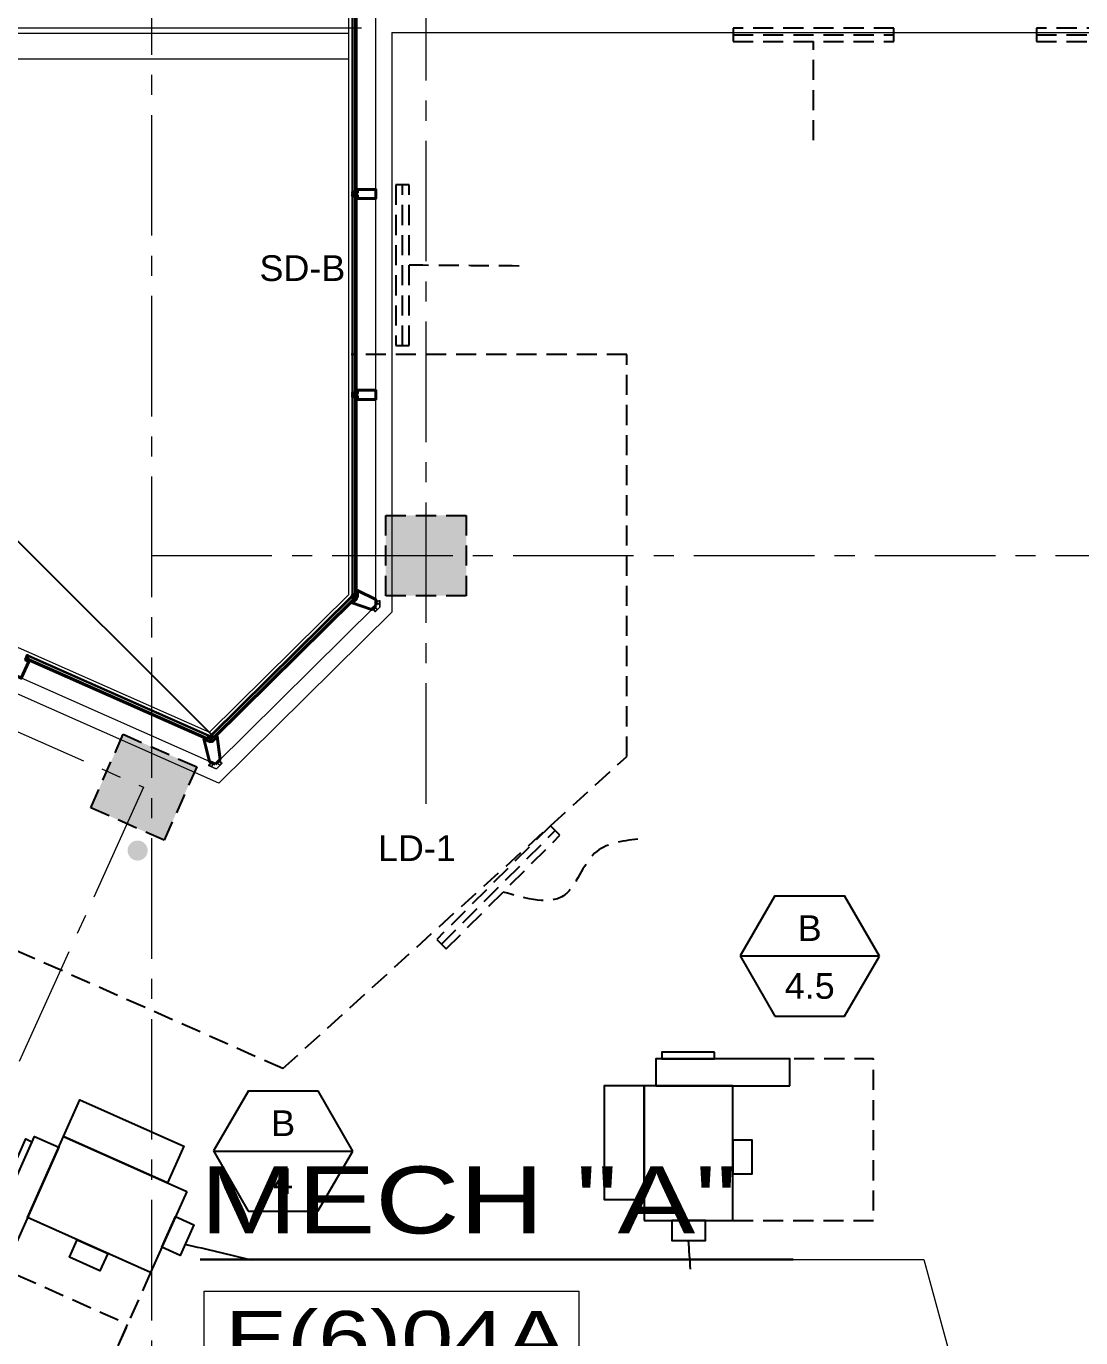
# Model space of a CAD drawing. Header units: inches. Extents: x -26012 to 27, y -11337 to 2082.
# Drawn here: x -23978.4 to -23663.5, y 1140.5 to 1532.2 of the extents above; entities that cross this region are included whole.
import ezdxf
from ezdxf.enums import TextEntityAlignment as Align

# ---------------------------------------------------------------- set-up
doc = ezdxf.new("R2010")
doc.units = ezdxf.units.IN
doc.header["$LTSCALE"] = 48
doc.header["$MEASUREMENT"] = 0
for name, pattern in [('A_Column Grid$0$CENTER2', [1.125, 0.75, -0.125, 0.125, -0.125]), ('HIDDEN2', [0.1875, 0.125, -0.0625]), ('NB - 13th_Penthouse_plan$0$HIDDEN2', [0.1875, 0.125, -0.0625])]:
    doc.linetypes.add(name, pattern=pattern)
for name, color, linetype in [('A106$0$A-ANNO-PATT-1-12', 8, 'Continuous'), ('A106$0$A-AREA-IDEN', 8, 'Continuous'), ('A106$0$A-CLNG-RAIL', 8, 'Continuous'), ('A106$0$A-FLOR-AWNG', 8, 'Continuous'), ('A106$0$A-FLOR-SLAB', 8, 'Continuous'), ('A106$0$A-GLAZ', 8, 'Continuous'), ('A106$0$A-GLAZ-CRNA', 8, 'Continuous'), ('A106$0$A-ROOF-LEAD-3-12', 8, 'Continuous'), ('A106$0$A-SLAB-PLENUM', 8, 'Continuous'), ('A106$0$A-TERR-BELOW', 8, 'Continuous'), ('A605$0$A-ANNO-PATT-1-12', 8, 'Continuous'), ('A605$0$A-FLOR-SLAB', 8, 'Continuous'), ('A_Column Grid$0$A-GRID-GRD1-12', 8, 'A_Column Grid$0$CENTER2'), ('A_Column Grid$0$A-GRID-GRD1-15', 8, 'A_Column Grid$0$CENTER2'), ('M-HVAC-anno', 6, 'Continuous'), ('M-HVAC-blck', 6, 'Continuous'), ('M-HVAC-clrn', 1, 'HIDDEN2'), ('M-HVAC-eqpm-fptd', 94, 'Continuous'), ('M-HVAC-Flex', 5, 'Continuous'), ('M-HVAC-FUTR', 4, 'HIDDEN2'), ('M-HVAC-supp', 93, 'Continuous'), ('M-HVAC-Term-Supp', 92, 'Continuous'), ('M-HVAC-TEXT', 6, 'Continuous'), ('NB - 13th_Penthouse_plan$0$STCCOLS2', 1, 'NB - 13th_Penthouse_plan$0$HIDDEN2'), ('NB - 13th_Penthouse_plan$0$STDROPS', 1, 'NB - 13th_Penthouse_plan$0$HIDDEN2'), ('XREF', 8, 'Continuous')]:
    doc.layers.add(name, color=color, linetype=linetype)
doc.styles.add('A106$0$Arial', font='arial.ttf', dxfattribs={"height": 0.076839})
doc.styles.add('A106$0$style-Arial', font='arial.ttf')
doc.styles.add('M08', font='arial.ttf', dxfattribs={"height": 7.68})

# ---------------------------------------------------------------- blocks, each defined once
blk = doc.blocks.new('*U535')
at = {"layer": 'A106$0$A-GLAZ', "linetype": 'Continuous', "lineweight": 40}
blk.add_line((-2.06, -0.38), (-3.5, -0.38), dxfattribs=at)
at = {"layer": 'A106$0$A-GLAZ', "linetype": 'Continuous', "lineweight": 40, "extrusion": (0, 0, -1)}
blk.add_arc((3.63, -0.5), 0.177, 135, 225, dxfattribs=at)
at = {"layer": 'A106$0$A-GLAZ-CRNA', "linetype": 'Continuous', "lineweight": 40}
for p, q in [((-2.25, 0.62), (-3.5, 0.62)), ((-2.25, -0.63), (-3.5, -0.63))]:
    blk.add_line(p, q, dxfattribs=at)
at = {"layer": 'A106$0$A-GLAZ-CRNA', "linetype": 'Continuous', "lineweight": 40, "flags": 128}
for points in [[(-2.91, 0), (-2.91, 0.25), (-3.5, 0.25), (-3.5, 0.37), (-2, 0.37), (-2, 1.37), (3.5, 1.38), (3.5, 0)], [(-2.91, 0), (-2.91, -0.25), (-3.5, -0.25), (-3.5, -0.38), (-2, -0.38), (-2, -1.38), (3.5, -1.37), (3.5, 0)]]:
    blk.add_lwpolyline(points, dxfattribs=at)
at = {"layer": 'A106$0$A-GLAZ-CRNA', "linetype": 'Continuous', "lineweight": 40, "extrusion": (0, 0, -1)}
for centre in [(3.62, 0.5), (3.62, -0.5)]:
    blk.add_arc(centre, 0.177, 135, 225, dxfattribs=at)
blk = doc.blocks.new('*U558')
at = {"layer": 'A106$0$A-CLNG-RAIL', "linetype": 'Continuous', "lineweight": 13}
for p, q in [((-0.35, 0.81), (-0.5, 0.48)), ((-0.5, 0.48), (-0.4, 0.43)), ((-0.44, 0.49), (-0.42, 0.54)), ((-0.39, 0.47), (-0.44, 0.49)), ((-0.42, 0.54), (-0.15, 0.42)), ((-0.4, 0.59), (-0.31, 0.79)), ((-0.06, 0.43), (-0.4, 0.59)), ((-0.4, 0.43), (-0.39, 0.47)), ((-0.31, 0.79), (-0.35, 0.81)), ((-0.22, 0.4), (-0.24, 0.36)), ((-0.24, 0.36), (0.37, 0.09)), ((-0.17, 0.37), (-0.22, 0.4)), ((-0.15, 0.42), (-0.17, 0.37)), ((0.03, 0.64), (-0.06, 0.43)), ((-0.05, 0.34), (-0.01, 0.43)), ((0.67, 0.02), (-0.05, 0.34)), ((-0.01, 0.43), (0.02, 0.41)), ((0.02, 0.41), (0.04, 0.54)), ((0.07, 0.62), (0.03, 0.64)), ((0.04, 0.54), (0.07, 0.62)), ((0.37, 0.09), (0.05, -0.62)), ((0.08, -0.68), (0.41, 0.07)), ((0.41, 0.07), (0.5, 0.03)), ((0.5, 0.03), (0.48, 0)), ((0.48, 0), (0.61, -0.02)), ((0.76, 0.22), (0.67, 0.12)), ((0.67, 0.12), (0.7, 0.11)), ((0.7, 0.11), (0.67, 0.02)), ((0.69, -0.05), (0.83, 0.28)), ((0.79, 0.3), (0.76, 0.22)), ((0.83, 0.28), (0.79, 0.3)), ((-0.78, -0.15), (-0.83, -0.28)), ((-0.83, -0.28), (0.08, -0.68)), ((-0.68, -0.19), (-0.78, -0.15)), ((-0.77, -0.25), (-0.75, -0.21)), ((-0.5, -0.37), (-0.77, -0.25)), ((-0.75, -0.21), (-0.7, -0.23)), ((-0.7, -0.23), (-0.68, -0.19)), ((-0.52, -0.27), (-0.53, -0.3)), ((-0.53, -0.3), (-0.48, -0.33)), ((-0.42, -0.31), (-0.52, -0.27)), ((-0.48, -0.33), (-0.5, -0.37)), ((-0.46, -0.39), (-0.42, -0.31)), ((0.05, -0.62), (-0.46, -0.39)), ((0.61, -0.02), (0.69, -0.05))]:
    blk.add_line(p, q, dxfattribs=at)
at = {"layer": 'A106$0$A-CLNG-RAIL', "lineweight": 13, "flags": 128}
for points in [[(-0.38, 0.5), (-0.21, 0.42)], [(-0.24, 0.42), (-0.26, 0.37), (-0.28, 0.3), (-0.32, 0.1)], [(-0.71, -0.24), (-0.54, -0.32)], [(-0.56, -0.3), (-0.53, -0.25), (-0.5, -0.19), (-0.38, -0.03)]]:
    blk.add_lwpolyline(points, dxfattribs=at)
at = {"layer": 'A106$0$A-CLNG-RAIL', "lineweight": 13}
for points in [[(-0.69, -0.25), (-0.66, -0.21), (-0.65, -0.16), (-0.66, -0.08), (-0.66, -0.05), (-0.66, 0.09)], [(-0.66, -0.26), (-0.65, -0.23), (-0.62, -0.18), (-0.62, -0.1), (-0.62, -0.06), (-0.61, 0.07)], [(-0.64, -0.28), (-0.63, -0.26), (-0.6, -0.23), (-0.58, -0.14), (-0.58, -0.09), (-0.54, 0.04)], [(-0.62, -0.29), (-0.56, -0.19), (-0.55, -0.13), (-0.53, -0.11), (-0.48, 0.01)], [(-0.36, 0.48), (-0.37, 0.43), (-0.41, 0.4), (-0.47, 0.34), (-0.5, 0.33), (-0.6, 0.23)], [(-0.34, 0.47), (-0.35, 0.44), (-0.37, 0.39), (-0.43, 0.33), (-0.46, 0.31), (-0.55, 0.21)], [(-0.31, 0.46), (-0.31, 0.45), (-0.33, 0.4), (-0.37, 0.33), (-0.41, 0.29), (-0.48, 0.18)], [(-0.29, 0.46), (-0.32, 0.35), (-0.36, 0.29), (-0.37, 0.27), (-0.42, 0.15)], [(-0.26, 0.43), (-0.28, 0.38), (-0.31, 0.32), (-0.32, 0.28), (-0.32, 0.25), (-0.35, 0.12)], [(-0.58, -0.29), (-0.56, -0.24), (-0.53, -0.18), (-0.5, -0.14), (-0.49, -0.12), (-0.41, -0.01)]]:
    blk.add_open_spline(points, degree=3, dxfattribs=at)
blk = doc.blocks.new('*U559')
at = {"layer": 'A106$0$A-CLNG-RAIL', "linetype": 'Continuous', "lineweight": 13}
for p, q in [((-0.88, -0.03), (-0.84, 0)), ((-0.84, 0), (-0.79, -0.06)), ((-0.63, -0.21), (-0.07, 0.34)), ((0.1, 0.42), (-0.38, -0.04)), ((-0.29, 0.55), (-0.25, 0.59)), ((-0.23, 0.49), (-0.29, 0.55)), ((-0.25, 0.59), (-0.1, 0.43)), ((-0.16, 0.38), (-0.23, 0.49)), ((-0.14, 0.41), (-0.16, 0.38)), ((-0.07, 0.34), (-0.14, 0.41)), ((-0.1, 0.43), (0.17, 0.69)), ((0.2, 0.65), (-0.01, 0.44)), ((-0.01, 0.44), (0.03, 0.41)), ((0.01, 0.85), (0.04, 0.88)), ((0.17, 0.69), (0.01, 0.85)), ((0.03, 0.41), (0.07, 0.45)), ((0.04, 0.88), (0.3, 0.62)), ((0.07, 0.45), (0.1, 0.42)), ((0.88, 0.03), (0.17, -0.67)), ((0.24, 0.62), (0.2, 0.65)), ((0.2, 0.58), (0.24, 0.62)), ((0.22, 0.55), (0.2, 0.58)), ((0.3, 0.62), (0.22, 0.55)), ((0.6, -0.17), (0.81, 0.04)), ((0.71, 0.06), (0.78, 0.13)), ((0.73, 0.03), (0.71, 0.06)), ((0.78, 0.07), (0.73, 0.03)), ((0.78, 0.13), (0.88, 0.03)), ((0.81, 0.04), (0.78, 0.07)), ((-0.63, -0.29), (-0.88, -0.03)), ((-0.79, -0.06), (-0.67, -0.12)), ((-0.67, -0.12), (-0.7, -0.15)), ((-0.7, -0.15), (-0.63, -0.21)), ((-0.57, -0.23), (-0.63, -0.29)), ((-0.45, -0.17), (-0.57, -0.23)), ((-0.41, -0.08), (-0.48, -0.15)), ((-0.48, -0.15), (-0.45, -0.17)), ((0.17, -0.67), (-0.41, -0.08)), ((-0.38, -0.04), (0.17, -0.6)), ((0.17, -0.6), (0.57, -0.2)), ((0.5, -0.14), (0.58, -0.07)), ((0.57, -0.2), (0.5, -0.14)), ((0.61, -0.09), (0.56, -0.14)), ((0.56, -0.14), (0.6, -0.17)), ((0.58, -0.07), (0.61, -0.09))]:
    blk.add_line(p, q, dxfattribs=at)
at = {"layer": 'A106$0$A-CLNG-RAIL', "lineweight": 13, "flags": 128}
for points in [[(0.18, 0.6), (0.05, 0.47)], [(0.08, 0.48), (0.11, 0.43), (0.16, 0.38), (0.26, 0.21)], [(0.63, -0.08), (0.58, -0.05), (0.53, 0), (0.36, 0.1)], [(0.75, 0.02), (0.62, -0.11)]]:
    blk.add_lwpolyline(points, dxfattribs=at)
at = {"layer": 'A106$0$A-CLNG-RAIL', "lineweight": 13}
for points in [[(0.09, 0.49), (0.13, 0.46), (0.17, 0.41), (0.2, 0.37), (0.21, 0.35), (0.29, 0.24)], [(0.11, 0.53), (0.18, 0.44), (0.23, 0.4), (0.25, 0.38), (0.34, 0.29)], [(0.12, 0.54), (0.14, 0.53), (0.16, 0.49), (0.23, 0.44), (0.28, 0.42), (0.39, 0.34)], [(0.15, 0.56), (0.17, 0.53), (0.21, 0.49), (0.28, 0.46), (0.32, 0.45), (0.44, 0.39)], [(0.17, 0.58), (0.2, 0.54), (0.24, 0.51), (0.32, 0.49), (0.35, 0.48), (0.48, 0.43)], [(0.64, -0.06), (0.61, -0.03), (0.56, 0.02), (0.52, 0.04), (0.5, 0.06), (0.39, 0.13)], [(0.68, -0.05), (0.59, 0.02), (0.56, 0.08), (0.53, 0.09), (0.44, 0.18)], [(0.69, -0.03), (0.68, -0.02), (0.65, 0), (0.59, 0.08), (0.57, 0.12), (0.49, 0.23)], [(0.71, -0.01), (0.68, 0.02), (0.65, 0.06), (0.62, 0.13), (0.61, 0.16), (0.55, 0.28)], [(0.73, 0.01), (0.69, 0.04), (0.67, 0.08), (0.64, 0.16), (0.64, 0.19), (0.58, 0.32)]]:
    blk.add_open_spline(points, degree=3, dxfattribs=at)
blk = doc.blocks.new('*U560')
at = {"layer": 'A106$0$A-CLNG-RAIL', "linetype": 'Continuous', "lineweight": 13}
for p, q in [((-0.43, 0.1), (-0.69, -0.16)), ((-0.66, -0.2), (-0.44, 0.01)), ((-0.55, 0.29), (-0.58, 0.26)), ((-0.58, 0.26), (-0.43, 0.1)), ((-0.49, 0.23), (-0.55, 0.29)), ((-0.38, 0.17), (-0.49, 0.23)), ((-0.44, 0.01), (-0.41, -0.02)), ((-0.42, -0.09), (0.05, 0.37)), ((-0.4, 0.14), (-0.38, 0.17)), ((-0.34, 0.08), (-0.4, 0.14)), ((0.22, 0.63), (-0.34, 0.08)), ((0.04, 0.88), (0.01, 0.84)), ((0.01, 0.84), (0.07, 0.79)), ((0.3, 0.62), (0.04, 0.88)), ((0.05, 0.37), (0.59, -0.18)), ((0.07, 0.79), (0.13, 0.67)), ((0.08, 0.41), (0.15, 0.48)), ((0.67, -0.18), (0.08, 0.41)), ((0.13, 0.67), (0.15, 0.7)), ((0.15, 0.7), (0.22, 0.63)), ((0.15, 0.48), (0.18, 0.45)), ((0.18, 0.45), (0.24, 0.56)), ((0.24, 0.56), (0.3, 0.62)), ((-0.85, 0), (-0.88, -0.04)), ((-0.88, -0.04), (-0.63, -0.29)), ((-0.69, -0.16), (-0.85, 0)), ((-0.62, -0.23), (-0.66, -0.2)), ((-0.63, -0.29), (-0.55, -0.22)), ((-0.58, -0.19), (-0.62, -0.23)), ((-0.55, -0.22), (-0.58, -0.19)), ((-0.41, -0.02), (-0.45, -0.06)), ((-0.45, -0.06), (-0.42, -0.09)), ((-0.07, -0.71), (-0.14, -0.78)), ((-0.14, -0.78), (-0.04, -0.88)), ((-0.08, -0.78), (-0.04, -0.73)), ((-0.05, -0.81), (-0.08, -0.78)), ((-0.04, -0.73), (-0.07, -0.71)), ((0.17, -0.6), (-0.05, -0.81)), ((-0.04, -0.88), (0.67, -0.18)), ((0.13, -0.51), (0.06, -0.58)), ((0.06, -0.58), (0.09, -0.61)), ((0.09, -0.61), (0.13, -0.57)), ((0.2, -0.57), (0.13, -0.51)), ((0.13, -0.57), (0.17, -0.6)), ((0.59, -0.18), (0.2, -0.57))]:
    blk.add_line(p, q, dxfattribs=at)
at = {"layer": 'A106$0$A-CLNG-RAIL', "lineweight": 13, "flags": 128}
for points in [[(-0.6, -0.17), (-0.47, -0.04)], [(-0.48, -0.07), (-0.44, -0.1), (-0.38, -0.15), (-0.21, -0.26)], [(0.07, -0.63), (0.04, -0.59), (-0.01, -0.53), (-0.11, -0.36)], [(-0.03, -0.75), (0.1, -0.62)]]:
    blk.add_lwpolyline(points, dxfattribs=at)
at = {"layer": 'A106$0$A-CLNG-RAIL', "lineweight": 13}
for points in [[(-0.58, -0.16), (-0.54, -0.19), (-0.52, -0.24), (-0.49, -0.31), (-0.49, -0.34), (-0.43, -0.47)], [(-0.56, -0.14), (-0.53, -0.17), (-0.5, -0.21), (-0.47, -0.28), (-0.46, -0.31), (-0.4, -0.44)], [(-0.54, -0.12), (-0.53, -0.13), (-0.5, -0.16), (-0.44, -0.23), (-0.42, -0.28), (-0.34, -0.38)], [(-0.53, -0.1), (-0.44, -0.17), (-0.41, -0.23), (-0.39, -0.24), (-0.29, -0.33)], [(-0.5, -0.09), (-0.46, -0.13), (-0.41, -0.17), (-0.37, -0.19), (-0.35, -0.21), (-0.24, -0.29)], [(-0.02, -0.73), (-0.05, -0.69), (-0.09, -0.67), (-0.17, -0.64), (-0.2, -0.63), (-0.33, -0.58)], [(0, -0.71), (-0.02, -0.68), (-0.06, -0.64), (-0.13, -0.61), (-0.17, -0.6), (-0.29, -0.54)], [(0.03, -0.69), (0.01, -0.68), (-0.01, -0.65), (-0.08, -0.59), (-0.13, -0.57), (-0.24, -0.49)], [(0.04, -0.68), (-0.03, -0.59), (-0.08, -0.55), (-0.1, -0.53), (-0.19, -0.44)], [(0.06, -0.65), (0.02, -0.61), (-0.02, -0.56), (-0.05, -0.52), (-0.06, -0.5), (-0.14, -0.39)]]:
    blk.add_open_spline(points, degree=3, dxfattribs=at)
blk = doc.blocks.new('*U532')
at = {"layer": 'A106$0$A-CLNG-RAIL', "linetype": 'Continuous', "lineweight": 13}
for p, q in [((-0.59, 0.61), (-0.59, 0.65)), ((-0.59, 0.65), (-0.23, 0.65)), ((-0.37, 0.61), (-0.59, 0.61)), ((-0.59, 0.19), (-0.59, 0.23)), ((-0.59, 0.23), (-0.37, 0.23)), ((-0.51, 0.19), (-0.59, 0.19)), ((-0.39, 0.15), (-0.51, 0.19)), ((-0.29, 0.19), (-0.39, 0.19)), ((-0.39, 0.19), (-0.39, 0.15)), ((-0.37, 0.23), (-0.37, 0.61)), ((-0.27, 0.61), (-0.32, 0.61)), ((-0.32, 0.61), (-0.32, 0.31)), ((-0.32, 0.31), (-0.27, 0.31)), ((-0.29, -0.6), (-0.29, 0.19)), ((-0.27, 0.55), (-0.27, 0.61)), ((-0.23, 0.55), (-0.27, 0.55)), ((-0.27, 0.31), (-0.27, 0.37)), ((-0.27, 0.37), (-0.23, 0.37)), ((-0.23, 0.65), (-0.23, 0.55)), ((-0.23, 0.37), (-0.23, -0.3)), ((0.45, 0.55), (0.45, 0.65)), ((0.45, 0.65), (0.59, 0.65)), ((0.49, 0.55), (0.45, 0.55)), ((0.45, 0.26), (0.45, 0.37)), ((0.45, 0.37), (0.49, 0.37)), ((0.54, 0.26), (0.45, 0.26)), ((0.54, 0.61), (0.49, 0.61)), ((0.49, 0.61), (0.49, 0.55)), ((0.49, 0.37), (0.49, 0.31)), ((0.49, 0.31), (0.54, 0.31)), ((0.54, 0.31), (0.54, 0.61)), ((0.54, -0.3), (0.54, 0.26)), ((0.59, 0.65), (0.59, -0.35)), ((-0.59, -0.6), (-0.51, -0.6)), ((-0.59, -0.65), (-0.59, -0.6)), ((-0.23, -0.65), (-0.59, -0.65)), ((-0.51, -0.6), (-0.39, -0.56)), ((-0.39, -0.56), (-0.39, -0.6)), ((-0.39, -0.6), (-0.29, -0.6)), ((-0.23, -0.3), (0.54, -0.3)), ((0.59, -0.35), (-0.23, -0.35)), ((-0.23, -0.35), (-0.23, -0.44)), ((-0.23, -0.44), (-0.2, -0.44)), ((-0.2, -0.44), (-0.23, -0.57)), ((-0.23, -0.57), (-0.23, -0.65))]:
    blk.add_line(p, q, dxfattribs=at)
at = {"layer": 'A106$0$A-CLNG-RAIL', "lineweight": 13, "flags": 128}
for points in [[(-0.3, 0.55), (-0.3, 0.36)], [(-0.29, 0.39), (-0.23, 0.38), (-0.16, 0.38), (0.03, 0.33)], [(0.5, 0.39), (0.44, 0.38), (0.37, 0.38), (0.18, 0.33)], [(0.51, 0.55), (0.51, 0.36)]]:
    blk.add_lwpolyline(points, dxfattribs=at)
at = {"layer": 'A106$0$A-CLNG-RAIL', "lineweight": 13}
for points in [[(-0.3, 0.47), (-0.28, 0.47), (-0.24, 0.46), (-0.15, 0.47), (-0.1, 0.49), (0.03, 0.51)], [(-0.3, 0.45), (-0.19, 0.44), (-0.12, 0.45), (-0.1, 0.44), (0.03, 0.44)], [(-0.29, 0.53), (-0.24, 0.52), (-0.2, 0.53), (-0.12, 0.57), (-0.1, 0.59), (0.03, 0.64)], [(-0.29, 0.5), (-0.26, 0.5), (-0.2, 0.5), (-0.13, 0.53), (-0.1, 0.54), (0.03, 0.59)], [(-0.29, 0.41), (-0.23, 0.41), (-0.17, 0.41), (-0.12, 0.4), (-0.1, 0.4), (0.03, 0.37)], [(0.51, 0.53), (0.46, 0.52), (0.41, 0.53), (0.34, 0.57), (0.31, 0.59), (0.18, 0.64)], [(0.51, 0.5), (0.47, 0.5), (0.41, 0.5), (0.34, 0.53), (0.31, 0.54), (0.18, 0.59)], [(0.51, 0.47), (0.49, 0.47), (0.45, 0.46), (0.36, 0.47), (0.31, 0.49), (0.18, 0.51)], [(0.51, 0.45), (0.4, 0.44), (0.34, 0.45), (0.31, 0.44), (0.18, 0.44)], [(0.5, 0.41), (0.44, 0.41), (0.38, 0.41), (0.34, 0.4), (0.31, 0.4), (0.18, 0.37)]]:
    blk.add_open_spline(points, degree=3, dxfattribs=at)
blk = doc.blocks.new('A106')
at = {"layer": 'A106$0$A-ROOF-LEAD-3-12', "lineweight": 13}
h = blk.add_hatch(color=256, dxfattribs=at)
edge = h.paths.add_edge_path()
edge.add_arc((-23945.13, 1285.99), 3, 0, 360)
at = {"layer": 'A106$0$A-ANNO-PATT-1-12', "lineweight": 30}
for points in [[(-23847.02, 1362.09), (-23847.02, 1386.09), (-23871.02, 1362.09), (-23871.02, 1386.09)], [(-23959.15, 1298.76), (-23949.44, 1320.71), (-23937.21, 1289.05), (-23927.49, 1311)]]:
    blk.add_solid(points, dxfattribs=at)
at = {"layer": 'A106$0$A-AREA-IDEN', "lineweight": 30}
blk.add_line((-23926.44, 1163.87, 0.21), (-23749.37, 1163.87, 0.21), dxfattribs=at)
at = {"layer": 'A106$0$A-AREA-IDEN', "lineweight": 0, "elevation": 0.21, "flags": 128}
blk.add_lwpolyline([(-23760.58, 1163.87), (-23710.41, 1163.87), (-23628.22, 862.66)], dxfattribs=at)
at = {"layer": 'A106$0$A-AREA-IDEN', "lineweight": 13}
blk.add_3dface([(-23925.24, 1154.35, 0.21), (-23813.43, 1154.35, 0.21), (-23813.43, 1122.82, 0.21), (-23925.24, 1122.82, 0.21)], dxfattribs=at)
at = {"layer": 'A106$0$A-CLNG-RAIL', "lineweight": 13}
for points in [[(-23872.79, 1360.67), (-23872.79, 1358.66), (-23872.84, 1358.69), (-23872.84, 1360.67)], [(-23874.21, 1357.25), (-23872.79, 1358.66), (-23872.84, 1358.67), (-23874.25, 1357.28)], [(-23923.94, 1311.35), (-23921.7, 1310.36), (-23921.71, 1310.42), (-23923.92, 1311.39)], [(-23919.86, 1312.1), (-23921.6, 1310.38), (-23921.62, 1310.43), (-23919.9, 1312.13)]]:
    blk.add_3dface(points, dxfattribs=at)
at = {"layer": 'A106$0$A-FLOR-AWNG', "lineweight": 0}
blk.add_line((-24009.25, 1522.47), (-23882.03, 1522.47), dxfattribs=at)
at = {"layer": 'A106$0$A-FLOR-SLAB', "lineweight": 0, "flags": 128}
for points in [[(-23869.27, 1530.35), (-21072.77, 1530.34), (-21072.77, -6.15), (-22489.27, -6.15), (-22489.27, 53.84), (-22872.77, 53.84), (-22872.77, -6.15), (-24409.27, -6.15)], [(-23869.27, 1530.35), (-23869.27, 1357.19), (-23920.88, 1306.15), (-24082.05, 1377.51)]]:
    blk.add_lwpolyline(points, dxfattribs=at)
at = {"layer": 'A106$0$A-GLAZ', "lineweight": 0, "flags": 128}
blk.add_lwpolyline([(-24088.55, 1394.33), (-23923.66, 1321.33), (-23882.02, 1362.51), (-23882.03, 1543.1)], dxfattribs=at)
at = {"layer": 'A106$0$A-GLAZ', "lineweight": 40, "flags": 128}
for points in [[(-23880.39, 1362.34), (-23881.02, 1362.34), (-23879.52, 1361.72), (-23879.52, 1363.64), (-23874.02, 1360.94), (-23874.02, 1359.18)], [(-23880.75, 1361.47), (-23881.2, 1361.92), (-23879.7, 1361.3), (-23881.06, 1359.95), (-23875.28, 1357.94), (-23874.02, 1359.18)], [(-23923.96, 1319.67), (-23923.71, 1320.25), (-23923.38, 1318.47), (-23925.33, 1319.33), (-23923.71, 1312.6), (-23921.92, 1311.81)], [(-23922.8, 1319.89), (-23923.24, 1320.34), (-23922.92, 1318.55), (-23921.4, 1320.06), (-23920.52, 1313.19), (-23921.92, 1311.81)]]:
    blk.add_lwpolyline(points, dxfattribs=at)
at = {"layer": 'A106$0$A-GLAZ', "lineweight": 0}
for p in [(-23881.02, 1362.09), (-23923.44, 1320.14)]:
    blk.add_point(p, dxfattribs=at)
at = {"layer": 'A106$0$A-GLAZ-CRNA', "lineweight": 30}
for p, q in [((-23881.02, 1482.72), (-23881.02, 1536.85)), ((-23879.77, 1482.72), (-23879.77, 1536.85)), ((-23880.02, 1482.72), (-23881.02, 1482.72)), ((-23881.02, 1422.72), (-23881.02, 1481.47)), ((-23880.02, 1481.47), (-23881.02, 1481.47)), ((-23879.77, 1422.72), (-23879.77, 1481.47)), ((-23881.02, 1362.59), (-23881.02, 1421.47)), ((-23879.77, 1362.59), (-23879.77, 1421.47)), ((-23923.07, 1320.51), (-23881.38, 1361.75)), ((-23922.19, 1319.63), (-23880.5, 1360.86)), ((-23881.38, 1361.75), (-23880.5, 1360.86)), ((-23880.02, 1362.59), (-23881.02, 1362.59)), ((-23881.02, 1362.59), (-23879.77, 1362.59)), ((-23923.93, 1320.36), (-23977.74, 1344.18)), ((-23924.44, 1319.21), (-23978.24, 1343.04)), ((-23923.93, 1320.36), (-23924.44, 1319.21)), ((-23924.34, 1319.44), (-23923.93, 1320.36)), ((-23923.07, 1320.51), (-23922.19, 1319.63))]:
    blk.add_line(p, q, dxfattribs=at)
at = {"layer": 'A106$0$A-GLAZ-CRNA', "lineweight": 0}
for p, q in [((-23880.77, 1482.72), (-23880.77, 1536.85)), ((-23880.27, 1482.72), (-23880.27, 1536.85)), ((-23874.02, 1359.18), (-23874.02, 1535.1)), ((-23880.77, 1422.72), (-23880.77, 1481.47)), ((-23880.27, 1422.72), (-23880.27, 1481.47)), ((-23880.77, 1362.59), (-23880.77, 1421.47)), ((-23880.27, 1362.59), (-23880.27, 1421.47)), ((-23921.92, 1311.81), (-24084.47, 1383.78)), ((-23922.89, 1320.34), (-23881.2, 1361.57)), ((-23922.54, 1319.98), (-23880.85, 1361.22)), ((-23921.92, 1311.81), (-23874.02, 1359.18)), ((-23924.03, 1320.13), (-23977.84, 1343.95)), ((-23924.24, 1319.67), (-23978.04, 1343.49))]:
    blk.add_line(p, q, dxfattribs=at)
at = {"layer": 'A106$0$A-GLAZ-CRNA', "lineweight": 40}
for p, q in [((-23880.02, 1422.72), (-23881.02, 1422.72)), ((-23880.02, 1421.47), (-23881.02, 1421.47)), ((-23978.24, 1343.04), (-23977.74, 1344.18))]:
    blk.add_line(p, q, dxfattribs=at)
at = {"layer": 'A106$0$A-GLAZ-CRNA', "lineweight": 40, "flags": 128}
blk.add_lwpolyline([(-23978.55, 1343.89), (-23978.32, 1343.79), (-23978.08, 1344.33), (-23977.97, 1344.28), (-23978.57, 1342.91), (-23977.66, 1342.5), (-23979.89, 1337.47), (-23981.14, 1338.03)], dxfattribs=at)
at = {"layer": 'A106$0$A-GLAZ-CRNA', "lineweight": 30}
for centre in [(-23881.15, 1482.6), (-23881.15, 1481.6)]:
    blk.add_arc(centre, 0.177, 315, 45, dxfattribs=at)
at = {"layer": 'A106$0$A-GLAZ-CRNA', "lineweight": 40}
for centre in [(-23881.15, 1422.6), (-23881.15, 1421.6)]:
    blk.add_arc(centre, 0.177, 315, 45, dxfattribs=at)
at = {"layer": 'A106$0$A-GLAZ-CRNA', "lineweight": 40, "extrusion": (0, 0, -1)}
blk.add_arc((23977.8, 1344.34), 0.177, 248.8826, 338.8826, dxfattribs=at)
at = {"layer": 'A106$0$A-SLAB-PLENUM', "lineweight": 13}
blk.add_line((-23878.27, 1531.59), (-24015.19, 1531.59), dxfattribs=at)
at = {"layer": 'A106$0$A-TERR-BELOW', "lineweight": 13, "flags": 128}
blk.add_lwpolyline([(-24076.66, 1389.07), (-24014.21, 1530.09), (-23882.03, 1530.1)], dxfattribs=at)
at = {"layer": 'A106$0$A-CLNG-RAIL', "lineweight": 13}
for name, p in [('*U532', (-23873.43, 1360.02)), ('*U560', (-23874.2, 1358.16)), ('*U558', (-23923.08, 1311.67)), ('*U559', (-23920.78, 1312.1))]:
    blk.add_blockref(name, p, dxfattribs=at)
at = {"layer": 'A106$0$A-GLAZ', "lineweight": 40}
for p in [(-23877.52, 1482.1), (-23877.52, 1422.1)]:
    blk.add_blockref('*U535', p, dxfattribs=at)
at = {"layer": 'A106$0$A-AREA-IDEN', "lineweight": 30, "style": 'A106$0$style-Arial', "width": 1.246875}
blk.add_text('E(6)04A', height=16, dxfattribs=at).set_placement((-23919.05, 1132.47, 0.21))
at = {"layer": 'A106$0$A-AREA-IDEN', "lineweight": 30, "insert": (-23926.44, 1171.35, 0.21), "char_height": 20, "attachment_point": 7, "line_spacing_factor": 0.6, "style": 'A106$0$Arial'}
blk.add_mtext('\\H1x;\\W1.24688;MECH "A"', dxfattribs=at)
blk = doc.blocks.new('A605')
at = {"layer": 'A605$0$A-ANNO-PATT-1-12', "lineweight": 30}
for points in [[(-23847.02, 1362.09), (-23847.02, 1386.09), (-23871.02, 1362.09), (-23871.02, 1386.09)], [(-23959.15, 1298.76), (-23949.44, 1320.71), (-23937.21, 1289.05), (-23927.49, 1311)]]:
    blk.add_solid(points, dxfattribs=at)
at = {"layer": 'A605$0$A-FLOR-SLAB', "lineweight": 0, "flags": 128}
for points in [[(-23869.27, 1530.35), (-21072.77, 1530.34), (-21072.77, -6.15), (-22489.27, -6.15), (-22489.27, 53.84), (-22872.77, 53.84), (-22872.77, -6.15), (-24409.27, -6.15)], [(-23869.27, 1530.35), (-23869.27, 1357.19), (-23920.88, 1306.15), (-24082.05, 1377.51)]]:
    blk.add_lwpolyline(points, dxfattribs=at)
blk = doc.blocks.new('SD-A')
at = {"layer": 'M-HVAC-FUTR'}
for p, q in [((2473.34, 316.58), (2425.34, 316.58)), ((2425.34, 316.58), (2425.34, 312.58)), ((2473.34, 314.58), (2425.34, 314.58)), ((2473.34, 312.58), (2473.34, 316.58)), ((2425.34, 312.58), (2473.34, 312.58))]:
    blk.add_line(p, q, dxfattribs=at)
blk = doc.blocks.new('A$C4BF10DA9')
at = {"layer": 'M-HVAC-clrn', "flags": 128}
blk.add_lwpolyline([(6, 42), (6, 0), (54.25, 0), (54.25, 25)], dxfattribs=at)
at = {"layer": 'M-HVAC-eqpm-fptd'}
for p, q in [((6, 68.5), (6, 42)), ((46.25, 68.5), (6, 68.5)), ((46.25, 42), (46.25, 68.5)), ((6, 42), (46.25, 42))]:
    blk.add_line(p, q, dxfattribs=at)
for points in [[(12.25, 68.5), (46.25, 68.5), (46.25, 80.5), (12.25, 80.5)], [(46.25, 25), (54.25, 25), (54.25, 65), (46.25, 65)], [(6, 50.25), (6, 60.25), (0, 60.25), (0, 50.25)], [(30, 42), (20, 42), (20, 36.25), (30, 36.25)]]:
    blk.add_lwpolyline(points, close=True, dxfattribs=at)
at = {"layer": 'M-HVAC-supp'}
blk.add_lwpolyline([(56.25, 47.5), (56.25, 63.25), (54.25, 63.25), (54.25, 47.5)], close=True, dxfattribs=at)
blk = doc.blocks.new('A$C73FD2CE6')
at = {"layer": 'M-HVAC-blck'}
for p, q in [((10.41, 36), (0, 18.01)), ((10.41, 36), (31.18, 36)), ((41.57, 17.97), (31.18, 36)), ((0, 18.01), (10.37, 0)), ((0.01, 17.99), (41.56, 17.99)), ((31.17, 0), (41.57, 17.97)), ((10.37, 0), (31.17, 0))]:
    blk.add_line(p, q, dxfattribs=at)
at = {"layer": 'M-HVAC-TEXT', "style": 'M08'}
for tag, p in [('2', (20.78, 26.3)), ('1', (20.78, 8.99))]:
    blk.add_attdef(tag, text='', height=7.68, dxfattribs=at).set_placement(p, align=Align.MIDDLE)
blk = doc.blocks.new('NB - 13th_Penthouse_plan')
at = {"layer": 'NB - 13th_Penthouse_plan$0$STCCOLS2'}
blk.add_lwpolyline([(-23871.02, 1386.09), (-23847.02, 1386.09), (-23847.02, 1362.09), (-23871.02, 1362.09)], close=True, dxfattribs=at)
at = {"layer": 'NB - 13th_Penthouse_plan$0$STCCOLS2', "elevation": 0}
blk.add_lwpolyline([(-23949.44, 1320.71), (-23927.49, 1311), (-23937.21, 1289.05), (-23959.15, 1298.76)], close=True, dxfattribs=at)
at = {"layer": 'NB - 13th_Penthouse_plan$0$STDROPS'}
for p, q in [((-23799.02, 1434.12), (-23881.4, 1434.12)), ((-23799.02, 1314.09), (-23799.02, 1434.12)), ((-23901.77, 1220.87, 0), (-23799.02, 1314.12)), ((-23901.77, 1220.87, 0), (-24033.56, 1279.21, 0))]:
    blk.add_line(p, q, dxfattribs=at)
blk = doc.blocks.new('A_Column Grid')
at = {"layer": 'A_Column Grid$0$A-GRID-GRD1-12', "lineweight": 0}
blk.add_line((-23859.02, 1299.98), (-23859.02, 1667.67), dxfattribs=at)
at = {"layer": 'A_Column Grid$0$A-GRID-GRD1-15', "lineweight": 0}
for p, q in [((-23941.02, 1667.67), (-23941.02, -2700.91)), ((-24191.92, 1414.31), (-23943.33, 1304.88)), ((-23941.02, 1374.09), (-20840.23, 1374.09)), ((-23943.33, 1304.88), (-25689.31, -2539.42))]:
    blk.add_line(p, q, dxfattribs=at)

msp = doc.modelspace()

# ---------------------------------------------------------------- linework, layer by layer
at = {"layer": 'M-HVAC-anno'}
msp.add_line((-23923.18, 1320.76, 0.01), (-24113.15, 1510.33), dxfattribs=at)
at = {"layer": 'M-HVAC-Flex'}
for points in [[(-23911.15, 1163.68, 0), (-23930.95, 1168.35)], [(-23780.05, 1161), (-23780.61, 1169.48)]]:
    msp.add_spline(points, degree=3, dxfattribs=at)
at = {"layer": 'M-HVAC-FUTR'}
for points in [[(-23743.34, 1498.14, 0), (-23743.34, 1527.6, 0)], [(-23831.24, 1460.57), (-23864.02, 1460.82)], [(-23795.74, 1289.43), (-23808.68, 1285.19), (-23817.58, 1272.76), (-23836, 1273.6, 0)]]:
    msp.add_spline(points, degree=3, dxfattribs=at)

# ---------------------------------------------------------------- block references
at = {"layer": 'M-HVAC-blck'}
for p, values in [((-23765.23, 1236.51), {'2': 'B', '1': '4.5'}), ((-23922.45, 1178.25), {'2': 'B', '1': '4'})]:
    msp.add_blockref('A$C73FD2CE6', p, dxfattribs=at).add_auto_attribs(values)
at = {"layer": 'M-HVAC-eqpm-fptd', "xscale": -1, "rotation": 336}
msp.add_blockref('A$C4BF10DA9', (-23952.84, 1119.18), dxfattribs=at)
at = {"layer": 'M-HVAC-eqpm-fptd', "rotation": 155.9999999999949}
msp.add_blockref('A$C4BF10DA9', (-23942.67, 1142.02), dxfattribs=at)
at = {"layer": 'M-HVAC-FUTR'}
for name, p, rotation in [('SD-A', (-24180.6, 3910.16), 270), ('SD-A', (-22327.91, 3229.39, 0), 225), ('A$C4BF10DA9', (-23725.36, 1169.48), 90.00000000000001)]:
    msp.add_blockref(name, p, dxfattribs=dict(at, rotation=rotation))
at = {"layer": 'M-HVAC-Term-Supp', "rotation": 180}
for p in [(-21294, 1844.17, 0), (-21203.39, 1844.17, 0)]:
    msp.add_blockref('SD-A', p, dxfattribs=at)
at = {"layer": 'XREF'}
for name in ['A_Column Grid', 'A106', 'NB - 13th_Penthouse_plan', 'A605']:
    msp.add_blockref(name, (0, 0), dxfattribs=at)

# ---------------------------------------------------------------- texts
at = {"layer": 'M-HVAC-anno', "char_height": 7.68, "width": 88.2868, "attachment_point": 1, "style": 'M08'}
for s, insert in [('SD-B', (-23908.74, 1463.79)), ('LD-1', (-23873.37, 1290.54))]:
    msp.add_mtext(s, dxfattribs=dict(at, insert=insert))

doc.saveas('drawing.dxf')
